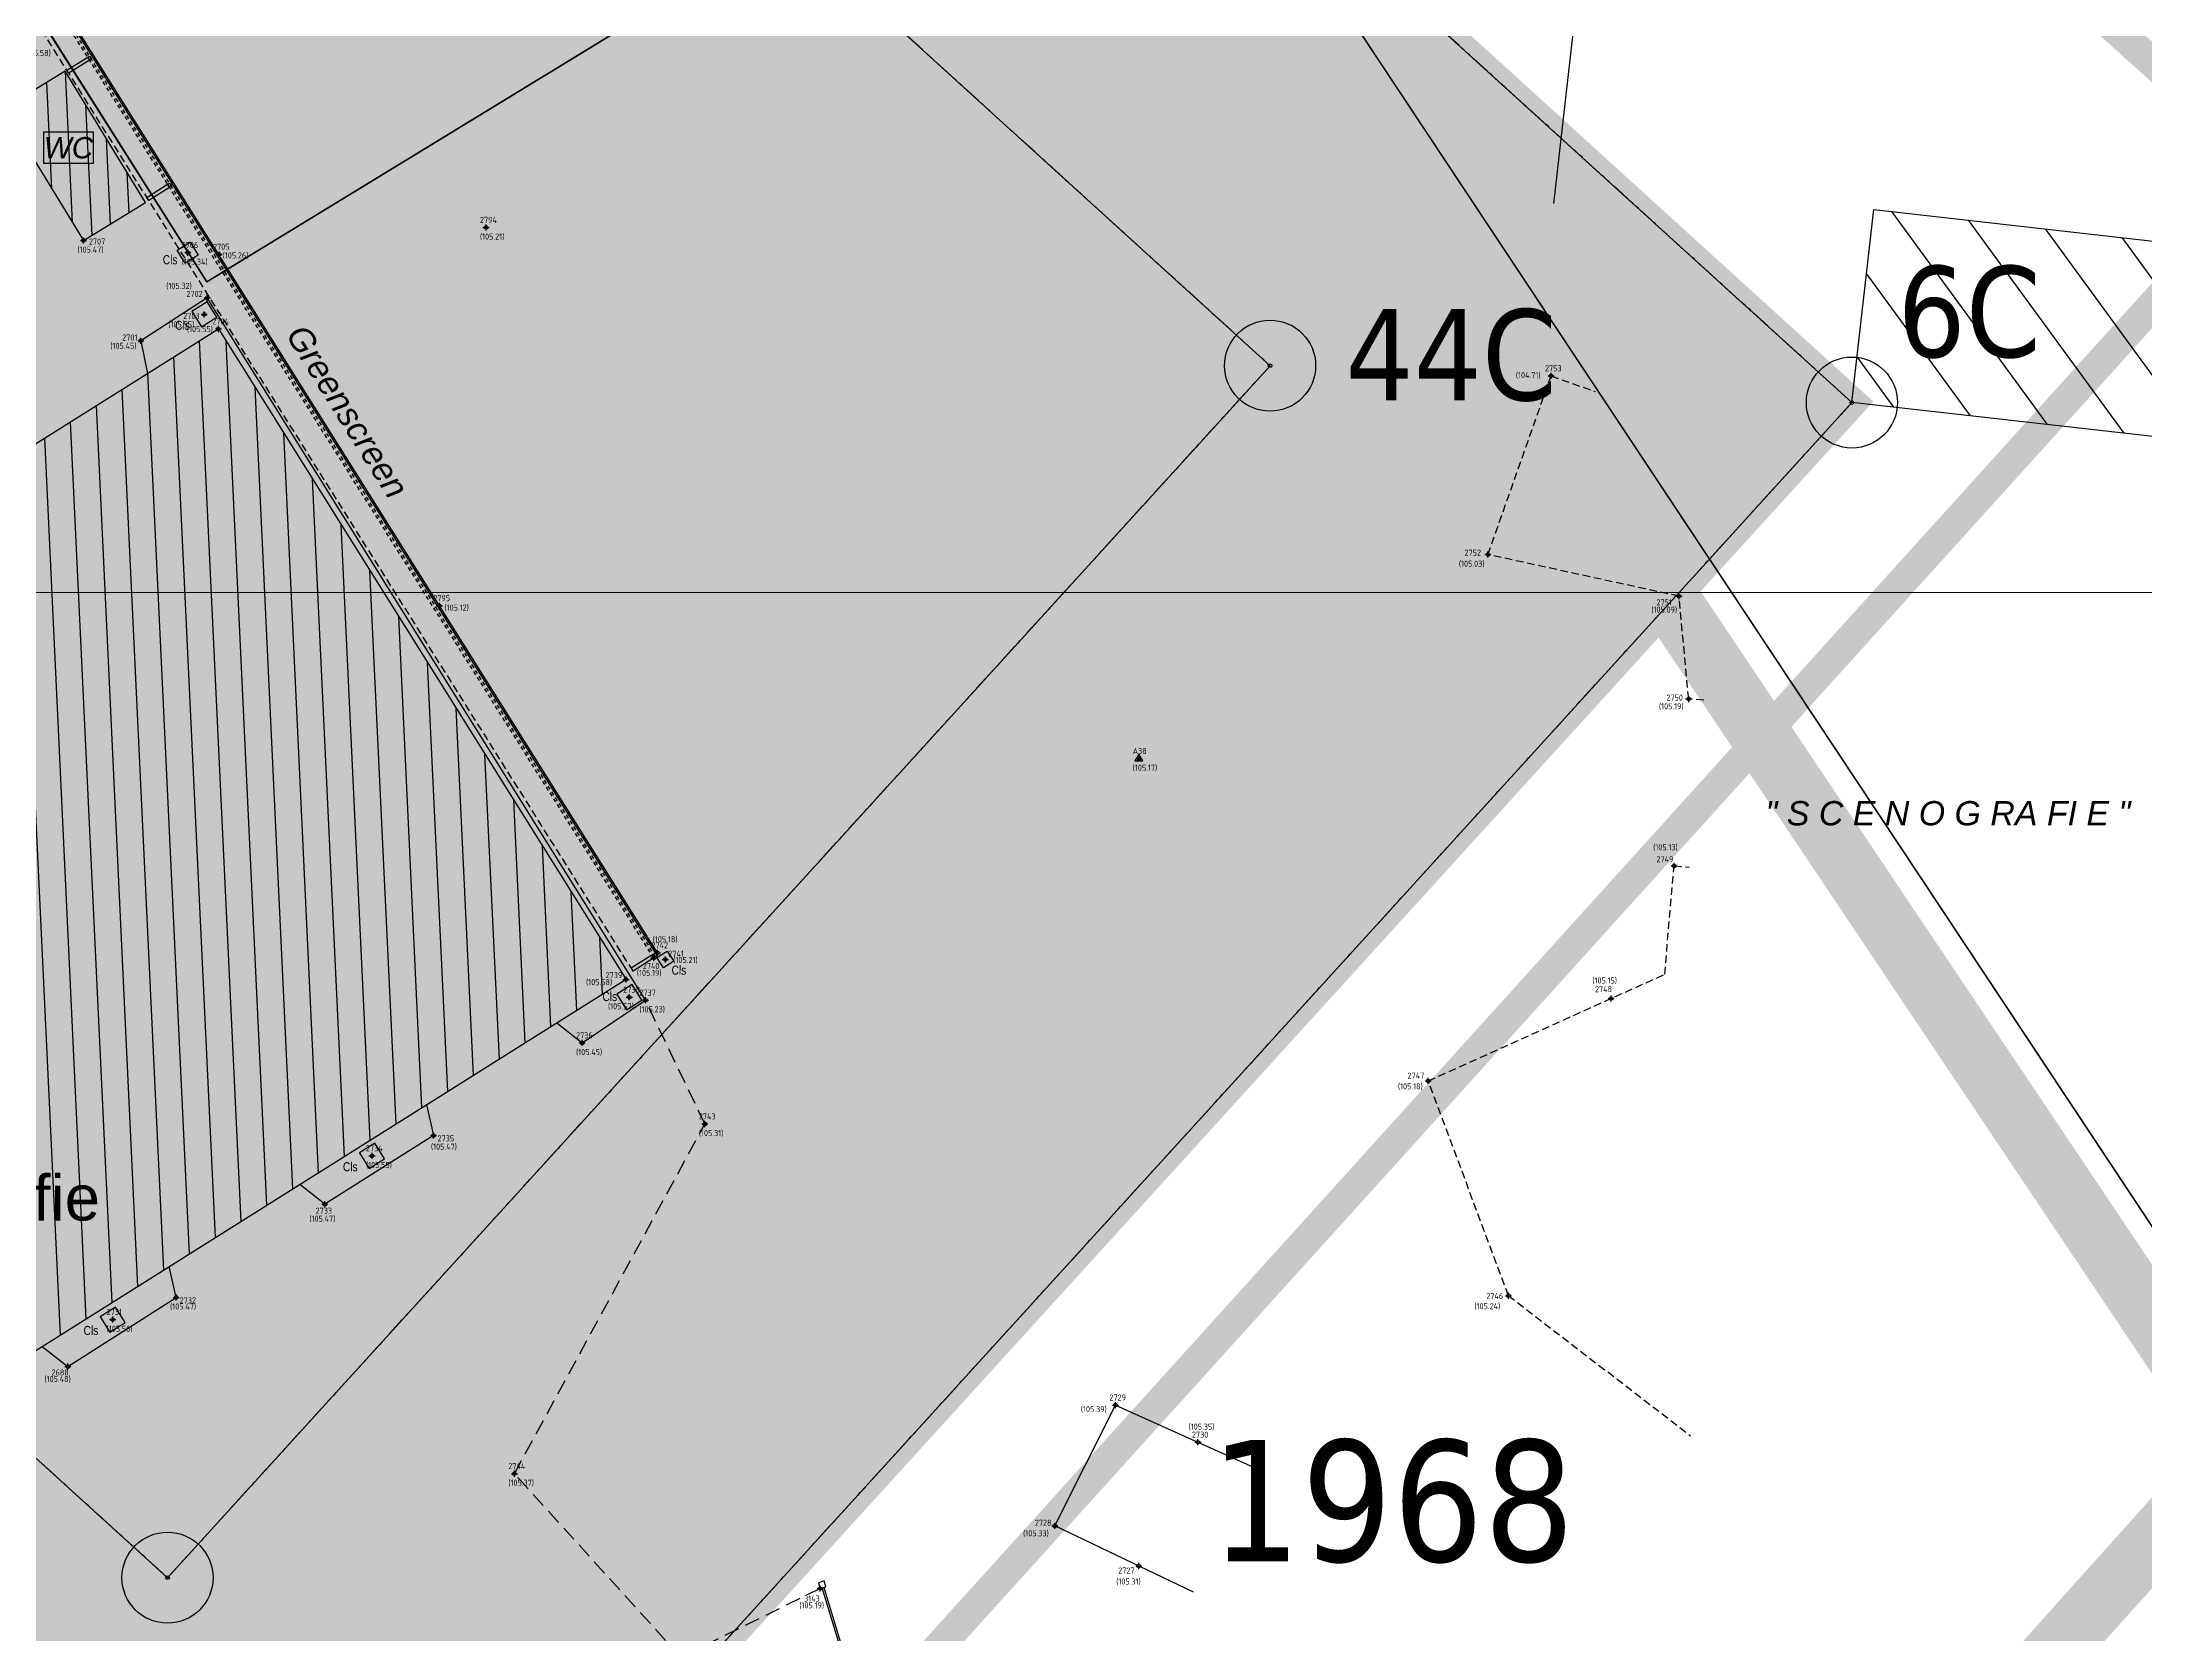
# Model space of a CAD drawing. Extents: x 9555 to 11275, y -8412 to -6382.
# Drawn here: x 10487.6 to 10556.9, y -7888.6 to -7836.1 of the extents above; entities that cross this region are included whole.
import ezdxf
from ezdxf.enums import TextEntityAlignment as Align

# ---------------------------------------------------------------- set-up
doc = ezdxf.new("R2010")
doc.units = 0
doc.header["$MEASUREMENT"] = 0
doc.header["$XCLIPFRAME"] = 2
doc.header["$PDMODE"] = 33
doc.header["$PDSIZE"] = 0.12
for name, pattern in [('DASHED', [0.75, 0.5, -0.25]), ('DASHEDX2', [1.5, 1, -0.5]), ('HIDDEN', [0.375, 0.25, -0.125]), ('HIDDEN2', [0.1875, 0.125, -0.0625]), ('PHANTOM2', [1.25, 0.625, -0.125, 0.125, -0.125, 0.125, -0.125]), ('TRATTEGGIATA', [0.75, 0.5, -0.25])]:
    doc.linetypes.add(name, pattern=pattern)
doc.layers.get('0').update_dxf_attribs({"color": 53, "lineweight": 50})
for name, color, linetype in [('01_PROG', 7, 'Continuous'), ('02_CAT', 7, 'Continuous'), ('Conf Lotti-Retino', 253, 'Continuous'), ('Conf Lotti_xLIMITE Comparto', 30, 'DASHEDX2'), ('Conf-N', 7, 'Continuous'), ('Conf-P', 2, 'Continuous'), ('Fgl-Cat_Txt-DivisioneAllegati', 161, 'DASHEDX2'), ('GEI-Nome_P', 6, 'Continuous'), ('GEI-Punti', 7, 'Continuous'), ('Gei-Punti_3D', 3, 'Continuous'), ('GEI-Quote_P', 3, 'Continuous'), ('GEI-Simboli', 6, 'Continuous'), ('Immagine', 181, 'Continuous'), ('Ril-Fabbr_Num', 7, 'Continuous'), ('Ril-Fabbr_Retino', 8, 'Continuous'), ('Ril-Recinzione_Metallica', 4, 'Continuous'), ('Ril-Strada', 4, 'Continuous'), ('Ril-Struttura_cls', 4, 'Continuous'), ('Ril-struttura_Ferro', 4, 'Continuous'), ('Ril-Struttura_Retino', 252, 'Continuous'), ('Ril-struttura_scenografia', 7, 'HIDDEN'), ('Ril-Tomb_CEMENTO-Cls', 5, 'Continuous')]:
    doc.layers.add(name, color=color, linetype=linetype)
for name, color, linetype, lineweight in [('Conf Lotti', 2, 'PHANTOM2', 30), ('Fgl.957D_Estratto', 162, 'Continuous', 30), ('Fgl.958_Estratto', 190, 'Continuous', 30), ('Fr01 Fgl. 957D', 140, 'Continuous', 30), ('Fr03 Fgl. 958', 160, 'Continuous', 30), ('Ril-Fabbr', 9, 'Continuous', 30), ('Ril-Fabbr_Container-Prefabbricato', 7, 'Continuous', 30), ('x Area Rilievo', 1, 'Continuous', 15)]:
    doc.layers.add(name, color=color, linetype=linetype, lineweight=lineweight)
doc.layers.add('Gei-Nome_p(OFF)', color=251, linetype='Continuous', plot=False)
doc.styles.add('Arial', font='arial.ttf')
doc.styles.add('ArialCorsivo', font='ariali.ttf')
doc.styles.add('HELVLA', font='helvl', dxfattribs={"width": 0.8})
doc.styles.get("Standard").update_dxf_attribs({"font": 'isocp.shx'})
doc.styles.add('Tahoma', font='tahoma.ttf')
picture_1 = doc.add_image_def('image1.png', size_in_pixel=(3510, 4950))
picture_2 = doc.add_image_def('image2.png', size_in_pixel=(4950, 3510))
picture_3 = doc.add_image_def('image3.png', size_in_pixel=(3510, 4950))

# ---------------------------------------------------------------- blocks, each defined once
blk = doc.blocks.new('Prefabb-N')
at = {"layer": 'Ril-Fabbr_Container-Prefabbricato', "color": 6}
blk.add_lwpolyline([(-0.8250000000000001, -0.5142640955629759), (0.8250000000000001, -0.5142640955629759), (0.8250000000000001, 0.5142640955629757), (-0.8250000000000001, 0.5142640955629757)], close=True, dxfattribs=at)
at = {"layer": 'Ril-Fabbr_Container-Prefabbricato', "color": 6, "style": 'ArialCorsivo', "flags": 4}
blk.add_attdef('Nm', text='', height=0.7, dxfattribs=at).set_placement((0, 0), align=Align.MIDDLE)
blk = doc.blocks.new('P-Lotto')
at = {"layer": 'Conf-N'}
blk.add_circle((0, 0), 1.5, dxfattribs=at)
at = {"layer": 'Conf-P'}
blk.add_point((0, 0), dxfattribs=at)
blk = doc.blocks.new('20043-1_Prog-Confini')
at = {"layer": 'Conf Lotti-Retino'}
h = blk.add_hatch(color=256, dxfattribs=at)
h.paths.add_polyline_path([(10440.90416144596, -7860.83060032168), (10481.5942124453, -7897.834921010903), (10443.95534884731, -7939.222717106983), (10455.05263548401, -7949.314804568148), (10501.47623780322, -7898.267286041699), (10547.18877136976, -7848.001660636663), (10411.9695062309, -7725.030641243258), (10340.57834246114, -7745.229577507136), (10225.51241240563, -7871.756384511547), (10219.57166360702, -7866.353752460756), (10165.52391621495, -7925.784801506587), (10195.69424327256, -7953.179523551184), (10249.90677393372, -8002.481449223193), (10270.62170846128, -8021.320012004217), (10278.89737695264, -8012.22006439802), (10188.63944448483, -7930.137751995549), (10307.72607652135, -7799.189769688855), (10366.91160524755, -7853.014236146046), (10397.9840078288, -7881.272081036064), (10388.56467752741, -7891.62960208233), (10401.88142326459, -7903.740108648259)])
h.paths.add_polyline_path([(10406.0576788046, -7872.394254370962), (10374.9852742804, -7844.136407866004), (10315.79974545998, -7790.311941612686), (10347.14732855373, -7755.842054370059), (10408.82520196826, -7738.391331224433), (10442.93861544669, -7769.414730339371), (10528.01781476451, -7846.787402484451), (10491.68629990599, -7886.737634374716), (10437.67950494375, -7837.622808733126)], flags=16)
blk.add_hatch(color=41, dxfattribs=at).paths.add_polyline_path([(10374.9852742804, -7844.136407866004), (10442.93861544669, -7769.414730339371), (10528.01781476451, -7846.787402484451), (10491.68629990599, -7886.737634374716), (10437.67950494375, -7837.622808733126), (10406.0576788046, -7872.394254370962)])
at = {"layer": 'Conf Lotti'}
for p, q in [((10547.18877136976, -7848.001660636663), (10411.9695062309, -7725.030641243259)), ((10408.82520196826, -7738.391331224434), (10528.01781476451, -7846.78740248445)), ((10491.68629990599, -7886.737634374716), (10437.67950494375, -7837.622808733126)), ((10528.01781476451, -7846.787402484451), (10491.68629990599, -7886.737634374716)), ((10455.05263548401, -7949.314804568149), (10547.18877136976, -7848.001660636663))]:
    blk.add_line(p, q, dxfattribs=at)
at = {"layer": 'Conf Lotti_xLIMITE Comparto', "const_width": 1}
blk.add_lwpolyline([(10220.16127169158, -8076.806445670572), (10388.56467752741, -7891.629602082331), (10442.57147426394, -7940.744429337481), (10443.95534884731, -7939.222717106983), (10542.72119990987, -8029.042295507654), (10562.90537483127, -8006.847722235286), (10508.8985798685, -7957.732896593227), (10535.13800726631, -7928.879951339147), (10501.47623780322, -7898.267286041699), (10547.18877136976, -7848.001660636663), (10411.9695062309, -7725.030641243259), (10340.57834246114, -7745.229577507138), (10225.51241240563, -7871.756384511547), (10219.57166360702, -7866.353752460757), (10165.52391621495, -7925.784801506588), (10195.69424327256, -7953.179523551185), (10145.19012518152, -8008.626232577647)], close=True, dxfattribs=at)
at = {"layer": 'Conf-P'}
for p in [(10528.01781476451, -7846.78740248445), (10547.18877136976, -7848.001660636663), (10491.68629990599, -7886.737634374716)]:
    blk.add_blockref('P-Lotto', p, dxfattribs=at)
at = {"layer": 'Conf-N', "style": 'Tahoma'}
for s, p in [('6C', (10548.68877136976, -7846.501660636663)), ('44C', (10530.49493708154, -7847.924715858943))]:
    blk.add_text(s, height=3, dxfattribs=at).set_placement(p)
blk = doc.blocks.new('-Fgl. 957D Estratto Foglio Intero_PostFR1')
at = {"layer": 'Immagine'}
image = blk.add_image(picture_1, insert=(10047.10652658358, -8052.467191756538), size_in_units=(594.3230901945512, 838.1479477102646), rotation=0.0016211727915770014, dxfattribs=at)
image.set_boundary_path([(307.5021249750134, 335.1810387049118), (3170.119478927532, 4586.921474975607)])
image.dxf.flags = 15
blk = doc.blocks.new('-Fgl. 957E Estratto Foglio Intero_PostFR2')
at = {"layer": 'Immagine'}
image = blk.add_image(picture_2, insert=(9917.283654509196, -8422.509303729323), size_in_units=(838.1827212973916, 594.3477478290598), rotation=0.001090204153391001, dxfattribs=at)
image.set_boundary_path([(308.7555908007198, 193.6289745913382), (4680.161310497795, 3410.458243007306)])
image.dxf.flags = 15
blk = doc.blocks.new('-Fgl. 958 Estratto Foglio Intero_PostFR3')
at = {"layer": 'Immagine'}
image = blk.add_image(picture_3, insert=(9716.786041246873, -8308.17513906339), size_in_units=(1485.8142875308895, 2095.3791234409982), rotation=-0.001043539486264, dxfattribs=at)
image.set_boundary_path([(486.9858317041253, 415.0435325266662), (2987.88009123626, 4584.843253445799)])
image.dxf.flags = 15
blk = doc.blocks.new('- Fogli_Unione (Estratti_20043_SpostatoComeAll.957E_SuRIL_PostFR1-FR2-FR3 (2021-02-08)')
for name in ['-Fgl. 958 Estratto Foglio Intero_PostFR3', '-Fgl. 957D Estratto Foglio Intero_PostFR1', '-Fgl. 957E Estratto Foglio Intero_PostFR2']:
    blk.add_blockref(name, (0, 0))
blk = doc.blocks.new('2493-1_PostFRAZ')
at = {"layer": 'Fr03 Fgl. 958', "lineweight": -3}
h = blk.add_hatch(dxfattribs=at)
h.set_pattern_fill('ANSI31', color=144, scale=15, angle=261.1336611134145, style=0)
h.set_pattern_definition([(306.1336611134145, (11005.49787312456, 5170.266811364611), (1.514331737311741, 1.105633026537469), [])])
h.paths.add_polyline_path([(10572.74959201875, -7844.451386316244), (10572.03043873249, -7850.810853161101), (10547.18877136976, -7848.001660636663), (10547.90792465602, -7841.642193791804)])
at = {"layer": 'Fgl-Cat_Txt-DivisioneAllegati', "const_width": 2}
for points in [[(10572.91134420685, -7653.146985558054), (10492.34785894134, -7694.231719670094), (10459.62728548191, -7713.257951850282), (10450.28851737925, -7723.462419242983), (10434.96734342231, -7756.535230837614), (10492.70271197968, -7847.201382217946), (10523.86931551658, -7828.666211695693), (10559.90550008852, -7882.43428919164)], [(10702.68643928448, -8099.800669769827), (10705.70281274759, -8097.600732769191), (10664.99520887265, -8032.709974211492), (10624.25908193228, -7971.583816776621), (10623.50758164634, -7972.543258814452), (10605.07660989334, -7944.282253544996), (10562.18246106012, -7879.895406900586), (10525.19045118461, -7921.142648269577), (10505.71519122262, -7903.790456108687), (10497.19376614983, -7913.056206681294), (10472.27452207837, -7892.921322641285), (10440.45193363143, -7863.618965796435), (10396.21448130501, -7912.030532506243), (10395.17552284777, -7911.098241662744), (10388.23832296419, -7918.528934840028), (10387.58076450463, -7917.807534652504), (10339.97399860651, -7969.724246569564), (10333.59163430878, -7976.514229567837), (10323.13585381255, -7967.248425266429), (10242.6623353801, -7892.829359147341), (10231.64829132444, -7862.036729668423)]]:
    blk.add_lwpolyline(points, dxfattribs=at)
at = {"layer": 'Fgl.957D_Estratto'}
blk.add_lwpolyline([(10562.24288654445, -7882.954484898628), (10523.91508266357, -7825.123282965261), (10492.97729123621, -7844.02864983664), (10436.8686949282, -7755.148285340983), (10440.02822577267, -7747.644624432681), (10447.52023338362, -7731.879156696837), (10451.89109081936, -7724.536595822608), (10455.42526585608, -7719.708280208923), (10460.55087177335, -7714.471819567769), (10465.3673225614, -7710.819585009283), (10493.0000189699, -7695.39045584407), (10558.94543207558, -7661.726184453651), (10572.58996468731, -7655.002871725294), (10334.26869687568, -7271.191968702045), (10110.60526551605, -7513.986580718385), (10171.0342675759, -7684.741549265338), (10180.59672116508, -7692.362932777543), (10223.22747420712, -7729.645648423983), (10232.61221798256, -7734.871073889092), (10198.60251769376, -7762.910695947465), (10230.94279789509, -7853.850022477744)], dxfattribs=at)
at = {"layer": 'Fgl.958_Estratto'}
blk.add_lwpolyline([(10572.58996468731, -7655.002871725294), (10558.94543207558, -7661.726184453651), (10493.0000189699, -7695.39045584407), (10465.3673225614, -7710.819585009283), (10460.55087177335, -7714.471819567769), (10455.42526585608, -7719.708280208923), (10451.89109081936, -7724.536595822608), (10447.52023338362, -7731.879156696837), (10440.02822577267, -7747.644624432681), (10436.8686949282, -7755.148285340983), (10492.97729123621, -7844.02864983664), (10523.9150826636, -7825.123282965309), (10562.24288654445, -7882.954484898628), (10603.55413181223, -7945.284772326779), (10619.42577811035, -7968.789662234497), (10623.96964949587, -7975.196771258089), (10645.66260913275, -8006.5326801698), (10670.76010307028, -8043.612982856872), (10703.01754331994, -8097.083766056017)], dxfattribs=at)
at = {"layer": 'Fr01 Fgl. 957D'}
for points in [[(10512.1208962231, -7832.330436783272), (10528.01781476451, -7846.787402484451), (10491.68629990599, -7886.737634374716), (10437.67950494375, -7837.622808733126), (10406.0576788046, -7872.394254370962)], [(10501.47623780321, -7898.267286041696), (10542.49699736546, -7853.160748006916)]]:
    blk.add_lwpolyline(points, dxfattribs=at)
at = {"layer": 'Fr03 Fgl. 958'}
blk.add_line((10537.36981118032, -7841.443575948435), (10538.02728273588, -7835.644011496625), dxfattribs=at)
for points in [[(10542.49699736546, -7853.160748006916), (10547.18877136976, -7848.001660636663), (10526.77248132878, -7829.434690937541)], [(10547.18877136976, -7848.001660636663), (10547.90792465602, -7841.642193791804)]]:
    blk.add_lwpolyline(points, dxfattribs=at)
at = {"layer": 'Fr03 Fgl. 958', "color": 140}
for points in [[(10547.90792465602, -7841.642193791804), (10569.33412999862, -7844.065152564929)], [(10568.88248478082, -7850.454870264334), (10547.18877136976, -7848.001660636663)]]:
    blk.add_lwpolyline(points, dxfattribs=at)
at = {"layer": '02_CAT'}
blk.add_blockref('- Fogli_Unione (Estratti_20043_SpostatoComeAll.957E_SuRIL_PostFR1-FR2-FR3 (2021-02-08)', (2.400635534626417, 6.76379925128731), dxfattribs=at)
at = {"layer": 'Fr01 Fgl. 957D', "style": 'Tahoma'}
blk.add_text('1968', height=4, dxfattribs=at).set_placement((10526.04460099526, -7886.197036106381))

msp = doc.modelspace()

# ---------------------------------------------------------------- hatches: boundary and pattern name
at = {"layer": 'Ril-Fabbr_Retino'}
h = msp.add_hatch(dxfattribs=at)
h.set_pattern_fill('ANSI31', color=256, scale=5, angle=47.7, style=2)
h.set_pattern_definition([(92.69999999999999, (0, 0), (-0.6243061718512313, -0.02944153169352665), [])])
h.paths.add_polyline_path([(10486.269, -7838.3378), (10488.9174, -7842.6602), (10490.96381445792, -7841.406330841583), (10488.31541445792, -7837.083930841583)])
h = msp.add_hatch(dxfattribs=at)
h.set_pattern_fill('ANSI31', color=256, scale=7, angle=47.7, style=2)
h.set_pattern_definition([(92.69999999999999, (0, 0), (-0.8740286405917237, -0.04121814437093729), [])])
h.paths.add_polyline_path([(10493.362, -7845.5781), (10506.7938, -7867.0193), (10481.0319, -7883.2212), (10467.5743, -7861.7759)])

# ---------------------------------------------------------------- linework, layer by layer
at = {"layer": 'Gei-Nome_p(OFF)'}
msp.add_point((10502.1808, -7842.2311), dxfattribs=at)
at = {"layer": 'GEI-Punti', "lineweight": 30}
msp.add_lwpolyline([(10523.69, -7859.589), (10523.56009618943, -7859.813999999999), (10523.81990381057, -7859.813999999999)], close=True, dxfattribs=at)
at = {"layer": 'GEI-Punti'}
for p in [(10488.9174, -7842.6602), (10492.3523, -7843.0623), (10493.3845, -7843.1187), (10492.9973, -7844.5561), (10492.8982, -7845.0964), (10490.8098, -7845.967), (10493.362, -7845.5781), (10537.2745, -7847.125), (10535.1959, -7853.0142), (10541.4919, -7854.3882), (10500.6434, -7854.7007), (10541.8097, -7857.7734), (10523.69, -7859.739), (10541.3308, -7863.276), (10507.8317, -7866.1441), (10507.7107, -7866.3109), (10508.09, -7866.3576), (10506.7938, -7867.0193), (10506.9027, -7867.6035), (10507.4335, -7867.7019), (10539.2525, -7867.6458), (10505.3473, -7869.1113), (10533.2287, -7870.3632), (10500.4494, -7872.1642), (10509.3929, -7871.7826), (10498.4246, -7872.8329), (10496.8682, -7874.4282), (10491.9713, -7877.4962), (10535.8721, -7877.4413), (10489.8795, -7878.2295), (10488.3986, -7879.7794), (10522.9223, -7881.0472), (10525.6415, -7882.2721), (10503.1154, -7883.3087), (10520.928, -7885.0283), (10523.6901, -7886.3517), (10513.1887, -7887.0931)]:
    msp.add_point(p, dxfattribs=at)
at = {"layer": 'Gei-Punti_3D'}
for p in [(10502.1808, -7842.2311, 105.2133), (10488.9174, -7842.6602, 105.4698), (10492.3523, -7843.0623, 105.3353), (10493.3845, -7843.1187, 105.2607), (10492.9973, -7844.5561, 105.3165), (10492.8982, -7845.0964, 105.5494), (10490.8098, -7845.967, 105.453), (10493.362, -7845.5781, 105.5528), (10537.2745, -7847.125, 104.7148), (10535.1959, -7853.0142, 105.0269), (10541.4919, -7854.3882, 105.0902), (10500.6434, -7854.7007, 105.1185), (10541.8097, -7857.7734, 105.1889), (10523.69, -7859.739, 105.171), (10541.3308, -7863.276, 105.1326), (10507.8317, -7866.1441, 105.1811), (10507.7107, -7866.3109, 105.1923), (10508.09, -7866.3576, 105.2058), (10506.7938, -7867.0193, 105.5816), (10506.9027, -7867.6035, 105.5715), (10507.4335, -7867.7019, 105.2298), (10539.2525, -7867.6458, 105.1525), (10505.3473, -7869.1113, 105.4484), (10533.2287, -7870.3632, 105.1776), (10500.4494, -7872.1642, 105.4671), (10509.3929, -7871.7826, 105.3055), (10498.4246, -7872.8329, 105.5468), (10496.8682, -7874.4282, 105.4713), (10491.9713, -7877.4962, 105.4669), (10535.8721, -7877.4413, 105.2417), (10489.8795, -7878.2295, 105.5586), (10488.3986, -7879.7794, 105.4811), (10522.9223, -7881.0472, 105.395), (10525.6415, -7882.2721, 105.3541), (10503.1154, -7883.3087, 105.369), (10520.928, -7885.0283, 105.3259), (10523.6901, -7886.3517, 105.3131), (10513.1887, -7887.0931, 105.1917)]:
    msp.add_point(p, dxfattribs=at)
at = {"layer": 'GEI-Simboli'}
for p, q in [((10488.9174, -7842.7602), (10488.9174, -7842.5602)), ((10502.0808, -7842.2311), (10502.2808, -7842.2311)), ((10502.1808, -7842.3311), (10502.1808, -7842.1311)), ((10488.8174, -7842.6602), (10489.0174, -7842.6602)), ((10492.2523, -7843.0623), (10492.4523, -7843.0623)), ((10492.3523, -7843.1623), (10492.3523, -7842.9623)), ((10493.2845, -7843.1187), (10493.4845, -7843.1187)), ((10493.3845, -7843.2187), (10493.3845, -7843.0187)), ((10492.8973, -7844.5561), (10493.0973, -7844.5561)), ((10492.9973, -7844.6561), (10492.9973, -7844.4561)), ((10492.7982, -7845.0964), (10492.9982, -7845.0964)), ((10492.8982, -7845.1964), (10492.8982, -7844.9964)), ((10490.7098, -7845.967), (10490.9098, -7845.967)), ((10490.8098, -7846.067), (10490.8098, -7845.867)), ((10493.262, -7845.5781), (10493.462, -7845.5781)), ((10493.362, -7845.6781), (10493.362, -7845.4781)), ((10537.1745, -7847.125), (10537.3745, -7847.125)), ((10537.2745, -7847.225), (10537.2745, -7847.025)), ((10535.1959, -7853.1142), (10535.1959, -7852.9142)), ((10535.0959, -7853.0142), (10535.2959, -7853.0142)), ((10541.4919, -7854.4882), (10541.4919, -7854.2882)), ((10500.5434, -7854.7007), (10500.7434, -7854.7007)), ((10500.6434, -7854.8007), (10500.6434, -7854.6007)), ((10541.3919, -7854.3882), (10541.5919, -7854.3882)), ((10541.7097, -7857.7734), (10541.9097, -7857.7734)), ((10541.8097, -7857.8734), (10541.8097, -7857.6734)), ((10523.59, -7859.739), (10523.79, -7859.739)), ((10523.69, -7859.839), (10523.69, -7859.639)), ((10541.2308, -7863.276), (10541.4308, -7863.276)), ((10541.3308, -7863.376), (10541.3308, -7863.176)), ((10507.7317, -7866.1441), (10507.9317, -7866.1441)), ((10507.8317, -7866.2441), (10507.8317, -7866.0441)), ((10507.6107, -7866.3109), (10507.8107, -7866.3109)), ((10507.7107, -7866.4109), (10507.7107, -7866.2109)), ((10507.99, -7866.3576), (10508.19, -7866.3576)), ((10508.09, -7866.4576), (10508.09, -7866.2576)), ((10506.6938, -7867.0193), (10506.8938, -7867.0193)), ((10506.7938, -7867.1193), (10506.7938, -7866.9193)), ((10506.9027, -7867.7035), (10506.9027, -7867.5035)), ((10506.8027, -7867.6035), (10507.0027, -7867.6035)), ((10507.3335, -7867.7019), (10507.5335, -7867.7019)), ((10507.4335, -7867.8019), (10507.4335, -7867.6019)), ((10539.1525, -7867.6458), (10539.3525, -7867.6458)), ((10539.2525, -7867.7458), (10539.2525, -7867.5458)), ((10505.2473, -7869.1113), (10505.4473, -7869.1113)), ((10505.3473, -7869.2113), (10505.3473, -7869.0113)), ((10533.2287, -7870.4632), (10533.2287, -7870.2632)), ((10533.1287, -7870.3632), (10533.3287, -7870.3632)), ((10509.3929, -7871.8826), (10509.3929, -7871.6826)), ((10500.3494, -7872.1642), (10500.5494, -7872.1642)), ((10500.4494, -7872.2642), (10500.4494, -7872.0642)), ((10509.2929, -7871.7826), (10509.4929, -7871.7826)), ((10498.3246, -7872.8329), (10498.5246, -7872.8329)), ((10498.4246, -7872.9329), (10498.4246, -7872.7329)), ((10496.7682, -7874.4282), (10496.9682, -7874.4282)), ((10496.8682, -7874.5282), (10496.8682, -7874.3282)), ((10491.8713, -7877.4962), (10492.0713, -7877.4962)), ((10491.9713, -7877.5962), (10491.9713, -7877.3962)), ((10535.7721, -7877.4413), (10535.9721, -7877.4413)), ((10535.8721, -7877.5413), (10535.8721, -7877.3413)), ((10489.7795, -7878.2295), (10489.9795, -7878.2295)), ((10489.8795, -7878.3295), (10489.8795, -7878.1295)), ((10488.2986, -7879.7794), (10488.4986, -7879.7794)), ((10488.3986, -7879.8794), (10488.3986, -7879.6794)), ((10522.8223, -7881.0472), (10523.0223, -7881.0472)), ((10522.9223, -7881.1472), (10522.9223, -7880.9472)), ((10525.5415, -7882.2721), (10525.7415, -7882.2721)), ((10525.6415, -7882.3721), (10525.6415, -7882.1721)), ((10503.0154, -7883.3087), (10503.2154, -7883.3087)), ((10503.1154, -7883.4087), (10503.1154, -7883.2087)), ((10520.828, -7885.0283), (10521.028, -7885.0283)), ((10520.928, -7885.1283), (10520.928, -7884.9283)), ((10523.6901, -7886.4517), (10523.6901, -7886.2517)), ((10523.5901, -7886.3517), (10523.7901, -7886.3517)), ((10513.0887, -7887.0931), (10513.2887, -7887.0931)), ((10513.1887, -7887.1931), (10513.1887, -7886.9931))]:
    msp.add_line(p, q, dxfattribs=at)
at = {"layer": 'Ril-Fabbr'}
msp.add_lwpolyline([(10493.362, -7845.5781), (10506.7938, -7867.0193), (10481.0319, -7883.2212), (10467.5743, -7861.7759)], close=True, dxfattribs=at)
at = {"layer": 'Ril-Fabbr_Container-Prefabbricato'}
msp.add_lwpolyline([(10486.269, -7838.3378), (10488.9174, -7842.6602), (10490.96381445792, -7841.406330841583), (10488.31541445792, -7837.083930841583)], close=True, dxfattribs=at)
at = {"layer": 'Ril-Recinzione_Metallica', "color": 7}
msp.add_lwpolyline([(10513.1887, -7887.0931), (10513.38057522819, -7887.036673970474), (10513.32414919866, -7886.844798742288), (10513.13227397048, -7886.901224771813)], close=True, dxfattribs=at)
at = {"layer": 'Ril-Recinzione_Metallica'}
msp.add_lwpolyline([(10514.6736187981, -7891.719059552994), (10513.26065220509, -7887.071940534615), (10513.30862302309, -7887.05783343586), (10514.72145643008, -7891.704514417481)], close=True, dxfattribs=at)
at = {"layer": 'Ril-Strada'}
for points in [[(10504.51666161554, -7868.453267217525), (10505.3473, -7869.1113), (10507.4335, -7867.7019), (10492.9973, -7844.5561), (10490.8098, -7845.967), (10491.02785557362, -7847.044225501288)], [(10500.22408590258, -7871.15105467784), (10500.4494, -7872.1642), (10496.8682, -7874.4282), (10496.04732986658, -7873.777855636602)], [(10487.56039180756, -7879.115370406031), (10488.3986, -7879.7794), (10491.9713, -7877.4962), (10491.74597740221, -7876.483016455194)]]:
    msp.add_lwpolyline(points, dxfattribs=at)
at = {"layer": 'Ril-Strada', "linetype": 'DASHED'}
msp.add_lwpolyline([(10513.1887, -7887.0931), (10508.6044, -7889.3608), (10503.1154, -7883.3087), (10509.3929, -7871.7826), (10507.4335, -7867.7019)], dxfattribs=at)
at = {"layer": 'Ril-Struttura_cls'}
msp.add_lwpolyline([(10525.49375909406, -7887.215883934356), (10520.928, -7885.0283), (10522.9223, -7881.0472), (10527.46502666984, -7883.093531971861)], dxfattribs=at)
at = {"layer": 'Ril-struttura_Ferro'}
msp.add_line((10507.8317, -7866.1441), (10507.78934671435, -7866.170674408633), dxfattribs=at)
at = {"layer": 'Ril-struttura_Ferro', "color": 8, "linetype": 'HIDDEN2'}
msp.add_line((10507.83025519951, -7866.235789121451), (10507.76997306844, -7866.273661533894), dxfattribs=at)
for points in [[(10507.76997306844, -7866.273661533894), (10507.7107, -7866.3109), (10470.51619229011, -7807.107800852349)], [(10507.76997306844, -7866.273661533894), (10470.57546535855, -7807.070562386242)], [(10507.83025519951, -7866.235789121451), (10470.63574748962, -7807.032689973799)]]:
    msp.add_lwpolyline(points, dxfattribs=at)
at = {"layer": 'Ril-struttura_Ferro'}
for points in [[(10507.78936209397, -7866.170698904362), (10473.17509869265, -7811.074616330676), (10470.5195701886, -7806.806937704755)], [(10507.8317, -7866.1441), (10473.2173, -7811.0478), (10470.56062808373, -7806.778294212336)], [(10506.96199761453, -7866.639557329858), (10507.64686262953, -7866.209289025535), (10507.7107, -7866.3109), (10507.02583498499, -7866.741168304323)]]:
    msp.add_lwpolyline(points, dxfattribs=at)
at = {"layer": 'Ril-struttura_Ferro', "color": 8, "linetype": 'HIDDEN'}
msp.add_lwpolyline([(10507.02583498499, -7866.741168304323), (10472.38515010194, -7811.603030231092)], dxfattribs=at)
at = {"layer": 'Ril-struttura_Ferro'}
for points in [[(10488.37146989797, -7837.048713859238), (10489.05633491298, -7836.618445554916), (10489.12017228345, -7836.720056529381), (10488.43530726844, -7837.150324833703)], [(10491.00418586485, -7841.239250419907), (10491.68905087985, -7840.808982115585), (10491.75288825032, -7840.91059309005), (10491.06802323532, -7841.340861394372)]]:
    msp.add_lwpolyline(points, close=True, dxfattribs=at)
at = {"layer": 'Ril-struttura_Ferro', "color": 7}
for points in [[(10489.05633491298, -7836.618445554916), (10489.11560798142, -7836.581207088809), (10489.17944535189, -7836.682818063274), (10489.12017228345, -7836.720056529381)], [(10491.68905087985, -7840.808982115585), (10491.74832394829, -7840.771743649478), (10491.81216131876, -7840.873354623943), (10491.75288825032, -7840.91059309005)], [(10507.64686262953, -7866.209289025535), (10507.70613569797, -7866.172050559428), (10507.76997306844, -7866.273661533894), (10507.7107, -7866.3109)]]:
    msp.add_lwpolyline(points, close=True, dxfattribs=at)
at = {"layer": 'Ril-Struttura_Retino', "color": 7, "linetype": 'HIDDEN'}
msp.add_line((10535.8721, -7877.4413), (10541.87544734737, -7882.061523467441), dxfattribs=at)
for points in [[(10542.30781706578, -7857.816751917785), (10541.8097, -7857.7734), (10541.4919, -7854.3882), (10535.1959, -7853.0142), (10537.2745, -7847.125), (10538.72565815498, -7847.637187961175)], [(10535.8721, -7877.4413), (10533.2287, -7870.3632), (10541.01987818489, -7866.84851697606), (10541.3308, -7863.276000000001), (10541.82891706578, -7863.319351917785)]]:
    msp.add_lwpolyline(points, dxfattribs=at)
at = {"layer": 'Ril-Tomb_CEMENTO-Cls'}
for points in [[(10492.69688464594, -7843.141429146224), (10492.27317085378, -7843.406884645939), (10492.00771535406, -7842.983170853775), (10492.43142914623, -7842.71771535406)], [(10492.80324504102, -7845.509901503275), (10493.31170150327, -7845.191354958974), (10492.99315495898, -7844.682898496722), (10492.48469849673, -7845.001445041027)], [(10508.02669686683, -7866.633266916314), (10507.81433308368, -7866.294296866829), (10508.15330313317, -7866.081933083684), (10508.36566691632, -7866.420903133172)], [(10506.80774504103, -7868.017001503275), (10507.31620150327, -7867.698454958973), (10506.99765495898, -7867.189998496722), (10506.48919849673, -7867.508545041027)], [(10498.32964504103, -7873.246401503275), (10498.83810150327, -7872.927854958974), (10498.51955495898, -7872.419398496722), (10498.01109849673, -7872.737945041027)], [(10489.78454504102, -7878.643001503275), (10490.29300150327, -7878.324454958974), (10489.97445495898, -7877.815998496722), (10489.46599849673, -7878.134545041027)]]:
    msp.add_lwpolyline(points, close=True, dxfattribs=at)
at = {"layer": 'x Area Rilievo', "linetype": 'TRATTEGGIATA', "lineweight": 0, "ltscale": 10, "const_width": 1}
msp.add_lwpolyline([(10561.07149934658, -7840.39094901755), (10415.94621352923, -7709.14709076673), (10326.9597508744, -7738.791306180847), (10288.99635219976, -7748.931552523323), (10283.89479490509, -7766.399348722887), (10280.73648282939, -7779.083123725182), (10263.2485047391, -7802.295731300152), (10149.98806323699, -7927.535526623604), (10182.71201299121, -7957.129386844181), (10084.03719166614, -8066.240867096521), (10054.06449289553, -8039.135097025583), (10024.50474021594, -8071.821331745366), (10019.77499984519, -8077.051328274692), (10070.40855334693, -8122.841714705921), (10149.87789731431, -8034.967854677781), (10222.80398030987, -8100.918460359984), (10229.34239375365, -8093.52879458494), (10229.34239375365, -8093.52879458494), (10397.88770391234, -7907.156749173051), (10402.97828697195, -7911.760411158812), (10454.44046181826, -7958.30016019544)], close=True, dxfattribs=at)

# ---------------------------------------------------------------- block references
at = {"layer": '01_PROG'}
msp.add_blockref('20043-1_Prog-Confini', (0, 0), dxfattribs=at)
at = {"layer": '02_CAT'}
msp.add_blockref('2493-1_PostFRAZ', (0, 0), dxfattribs=at)
at = {"layer": 'Ril-Fabbr_Container-Prefabbricato'}
ref = msp.add_blockref('Prefabb-N', (10488.42421163227, -7839.602917826455), dxfattribs=at)
ref.add_attrib('Nm', 'WC', dxfattribs={"height": 0.7, "style": 'ArialCorsivo'}).set_placement((10488.42421163227, -7839.602917826455), align=Align.MIDDLE)

# ---------------------------------------------------------------- texts
at = {"layer": 'GEI-Nome_P'}
for s, p in [('2707', (10489.09575909954, -7842.795362217207)), ('2706', (10492.1523, -7842.9123)), ('2705', (10493.1845, -7842.9687)), ('2702', (10492.30814427151, -7844.521907899333)), ('2703', (10492.20475543392, -7845.246641063947)), ('2704', (10493.162, -7845.4281)), ('2701', (10490.19250884107, -7845.958909087771)), ('2753', (10537.0745, -7846.975)), ('2752', (10534.4232340322, -7853.049863994336)), ('2795', (10500.4434, -7854.5507)), ('2751', (10540.75019296324, -7854.686889196973)), ('2750', (10541.07573169253, -7857.827316881117)), ('A38', (10523.49, -7859.589)), ('2749', (10540.74694618262, -7863.156697508571)), ('2742', (10507.6317, -7865.9941)), ('2741', (10508.18683552854, -7866.271174801514)), ('2739', (10506.12204365478, -7866.975259104816)), ('2740', (10507.34638308712, -7866.674809264186)), ('2738', (10506.7027, -7867.4535)), ('2737', (10507.2335, -7867.5519)), ('2748', (10538.7219743763, -7867.437490714435)), ('2736', (10505.1473, -7868.9613)), ('2747', (10532.54632589707, -7870.286446899533)), ('2743', (10509.1929, -7871.6326)), ('2735', (10500.58412808963, -7872.355123944216)), ('2734', (10498.2246, -7872.6829)), ('2733', (10496.56520520575, -7874.741338672612)), ('2731', (10489.6795, -7878.0795)), ('2732', (10492.08521615286, -7877.692069250376)), ('2746', (10535.14080270555, -7877.554864762025)), ('2688', (10487.86455743307, -7880.071789888068)), ('2729', (10522.7223, -7880.8972)), ('2730', (10525.4415, -7882.1221)), ('2744', (10502.9154, -7883.1587)), ('2728', (10520.26608626113, -7885.026062263321)), ('2727', (10523.01162111487, -7886.600297573366)), ('3143', (10512.66215592071, -7887.523219367922))]:
    msp.add_text(s, height=0.2, dxfattribs=at).set_placement(p)
at = {"layer": 'Gei-Nome_p(OFF)'}
msp.add_text('2794', height=0.2, dxfattribs=at).set_placement((10501.9808, -7842.0811))
at = {"layer": 'GEI-Quote_P'}
for s, p in [('(105.58)', (10486.9785, -7836.5804)), ('(105.21)', (10501.9808, -7842.6311)), ('(105.47)', (10488.7174, -7843.0602)), ('(105.34)', (10492.1523, -7843.4623)), ('(105.26)', (10493.50325428731, -7843.252330675584)), ('(105.32)', (10491.6430665821, -7844.256966289094)), ('(105.55)', (10491.71130555987, -7845.526426317735)), ('(105.45)', (10489.80103032723, -7846.23368934101)), ('(105.55)', (10492.32528387929, -7845.682148936526)), ('(104.71)', (10536.11490158133, -7847.200085830722)), ('(105.03)', (10534.23750854299, -7853.4142)), ('(105.12)', (10500.81075383631, -7854.859416680488)), ('(105.09)', (10540.57993690489, -7854.927450174941)), ('(105.19)', (10540.82975008083, -7858.113422908478)), ('(105.17)', (10523.49, -7860.139)), ('(105.13)', (10540.63998072776, -7862.758538200541)), ('(105.18)', (10507.67410890813, -7865.791784403417)), ('(105.19)', (10507.15026116991, -7866.901627711422)), ('(105.21)', (10508.35115244142, -7866.476806057421)), ('(105.58)', (10505.47537319995, -7867.207381790367)), ('(105.15)', (10538.63448017445, -7867.151742690037)), ('(105.57)', (10506.19914535754, -7868.003496693118)), ('(105.23)', (10507.2335, -7868.1019)), ('(105.45)', (10505.1473, -7869.5113)), ('(105.18)', (10532.22881321962, -7870.641121834113)), ('(105.31)', (10509.1929, -7872.1826)), ('(105.55)', (10498.2246, -7873.2329)), ('(105.47)', (10500.36526664769, -7872.628523847112)), ('(105.47)', (10496.35921561726, -7875.001878455023)), ('(105.47)', (10491.7713, -7877.8962)), ('(105.24)', (10534.74894909368, -7877.886095673721)), ('(105.56)', (10489.6795, -7878.6295)), ('(105.48)', (10487.63113362539, -7880.287987533394)), ('(105.39)', (10521.77999701948, -7881.280965030796)), ('(105.35)', (10525.33063389866, -7881.859397859869)), ('(105.37)', (10502.9154, -7883.7087)), ('(105.33)', (10519.87808761804, -7885.372891574223)), ('(105.31)', (10522.94638113124, -7886.961868219866)), ('(105.19)', (10512.50492849225, -7887.746899228942))]:
    msp.add_text(s, height=0.2, dxfattribs=at).set_placement(p)
at = {"layer": 'Ril-Fabbr_Num', "style": 'Arial'}
msp.add_text('ScenoGrafie', height=1.5, dxfattribs=at).set_placement((10477.81796539713, -7874.963575844336))
at = {"layer": 'Ril-struttura_Ferro', "style": 'ArialCorsivo'}
msp.add_text('Greenscreen', height=0.7999999999999999, rotation=302.1392038920188, dxfattribs=at).set_placement((10495.5628712083, -7845.773932449627))
at = {"layer": 'Ril-struttura_scenografia', "style": 'ArialCorsivo'}
msp.add_text('" S C E N O G RA FI E "', height=0.8, dxfattribs=at).set_placement((10544.33679038217, -7861.939281072831))
at = {"layer": 'Ril-Tomb_CEMENTO-Cls', "style": 'HELVLA', "width": 0.8}
for p in [(10491.77322572256, -7843.289667910784), (10492.18136460704, -7845.449393263086), (10508.53747753, -7866.706189547989), (10506.2600718124, -7867.575037840241), (10497.70776460704, -7873.185893263086), (10489.16266460704, -7878.582493263086)]:
    msp.add_text('Cls', height=0.3, rotation=359.983030479223, dxfattribs=at).set_placement(p, align=Align.MIDDLE)

doc.saveas('drawing.dxf')
